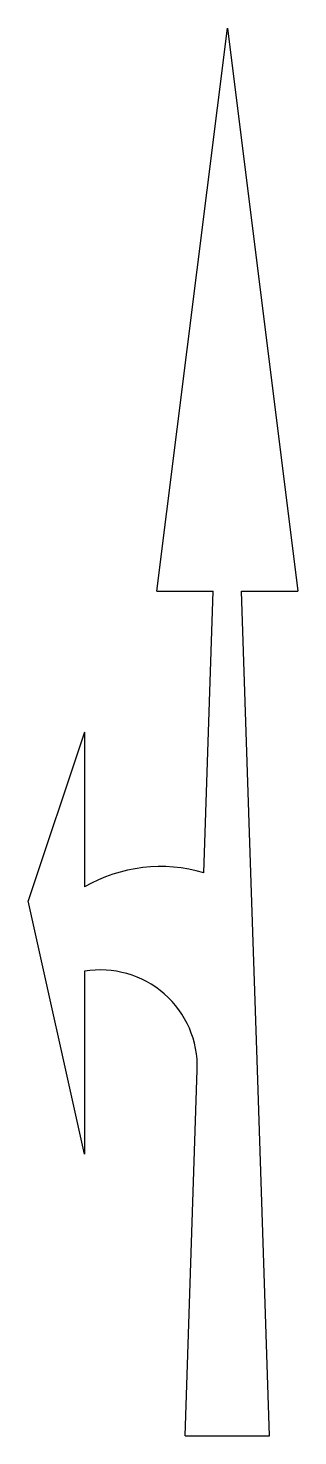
# Model space of a CAD drawing. Header units: metres. Extents: x -0.56 to 0.4, y 0 to 5.
import ezdxf

# ---------------------------------------------------------------- set-up
doc = ezdxf.new("R2010")
doc.units = ezdxf.units.M

msp = doc.modelspace()

# ---------------------------------------------------------------- linework, layer by layer
at = {"color": 7, "linetype": 'Continuous'}
for p, q in [((-0.1, 3), (0.15, 5)), ((0.15, 5), (0.4, 3)), ((-0.1, 3), (0.1, 3)), ((0.0667, 2), (0.1, 3)), ((0.2333, 2), (0.2, 3)), ((0.2, 3), (0.4, 3)), ((-0.3567, 2.5), (-0.5567, 1.9)), ((-0.3567, 2.5), (-0.3567, 1.95)), ((0.2567, 1.3), (0.2333, 2)), ((-0.3567, 1), (-0.5567, 1.9)), ((-0.3567, 1.65), (-0.3567, 1)), ((0, 0), (0.0433, 1.3)), ((0.3, 0), (0.2567, 1.3)), ((0, 0), (0.3, 0))]:
    msp.add_line(p, q, dxfattribs=at)
for centre, radius, start, end in [((-0.0865, 1.4794), 0.5427, 73.6093, 119.8627), ((-0.2998, 1.3114), 0.3433, 358.0908, 99.5373)]:
    msp.add_arc(centre, radius, start, end, dxfattribs=at)

doc.saveas('drawing.dxf')
